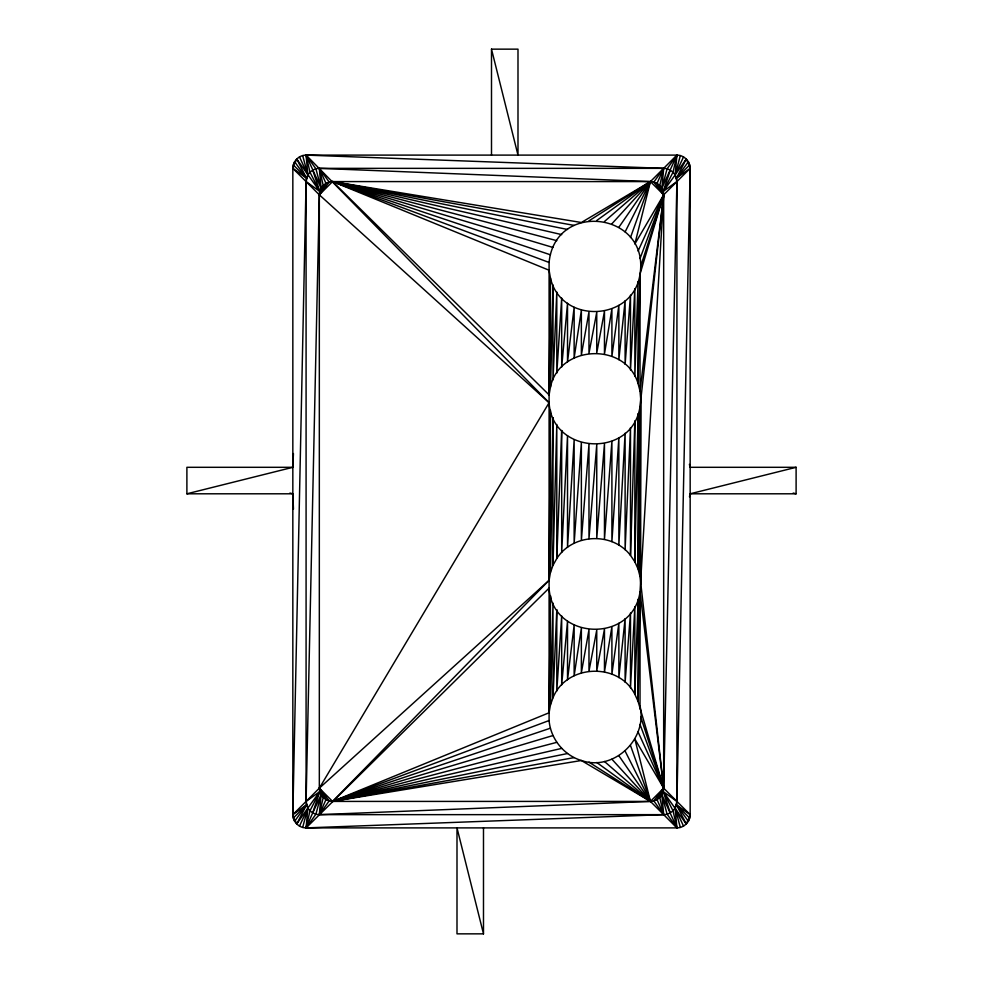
<?xml version="1.0" encoding="UTF-8"?>
<svg xmlns="http://www.w3.org/2000/svg" width="983" height="983" viewBox="0 0 983 983"><rect width="100%" height="100%" fill="white"/><g stroke="black" fill="none" stroke-linecap="round" stroke-linejoin="round"><path stroke-width="1.47" d="M292.836 168.351L306.536 178.156L294.617 161.728L292.836 168.351L319.328 194.831L549.092 402.686C552.09 455.117 632.585 458.533 640.019 406.544L640.019 576.456L638.065 568.924L640.019 406.544L663.672 194.831L661.903 188.208L663.672 168.351L306.082 155.105L549.092 402.686L319.328 788.169L319.782 791.598L309.964 810.778L306.082 827.895L549.092 588.104C552.09 640.535 632.585 643.951 640.019 591.963L663.672 788.169L653.855 800.961L663.672 814.649L659.79 797.532L663.672 788.169L676.918 181.585L675.137 174.974L676.918 155.105L650.427 181.585L634.858 243.981L663.672 194.831L690.164 168.351L676.464 178.156L688.383 161.728L690.164 168.351L676.918 801.415L675.137 808.026L676.918 827.895L650.427 801.415L581.371 760.51C563.824 755.202 550.591 738.811 549.092 720.539L549.092 262.461C555.088 200.139 649.923 212.291 640.019 274.11L640.019 391.037L640.683 398.791L640.019 576.456L663.672 788.169C663.722 795.259 657.516 801.452 650.427 801.415L319.328 814.649C312.238 814.698 306.045 808.493 306.082 801.415L306.082 181.585C306.045 174.507 312.238 168.302 319.328 168.351L663.672 168.351C670.762 168.302 676.955 174.507 676.918 181.585L676.918 801.415C676.955 808.493 670.762 814.698 663.672 814.649L306.082 827.895C298.992 827.944 292.799 821.739 292.836 814.649L292.836 168.351C292.799 161.261 298.992 155.056 306.082 155.105L676.918 155.105C684.008 155.056 690.201 161.261 690.164 168.351L690.164 814.649C690.201 821.739 684.008 827.944 676.918 827.895L306.082 827.895L307.863 808.026L306.082 801.415L319.328 194.831C319.278 187.741 325.484 181.548 332.573 181.585L650.427 181.585C657.516 181.548 663.722 187.741 663.672 194.831L663.672 788.169L661.903 794.792L663.672 814.649L319.328 814.649L321.097 794.792L319.328 788.169L319.328 194.831L321.097 188.208L319.328 168.351L650.427 181.585L663.672 194.831L640.019 591.963L638.065 701.37L663.672 788.169L690.164 814.649L688.383 821.272L676.464 804.844L690.164 814.649M630.496 237.53L650.427 181.585L581.371 222.49L332.573 181.585L549.092 394.896L550.406 277.906L549.092 270.239L332.573 181.585L319.328 194.831L323.21 185.468L319.328 168.351L329.145 182.039L319.328 194.831L325.951 183.366L319.328 168.351M306.082 801.415L319.782 791.598C321.33 797.238 326.712 801.378 332.573 801.415L549.092 712.761L550.406 595.772L550.48 598.807M553.085 420.749L552.999 417.689L550.406 572.647L549.092 580.314L332.573 801.415L319.328 788.169L292.836 814.649L294.617 821.272L306.536 804.844L292.836 814.649L306.082 181.585L307.863 174.974L306.082 155.105L315.899 168.793L321.097 188.208L306.082 155.105L309.964 172.222L319.782 191.402L306.082 181.585M640.019 274.11L638.065 383.505L640.019 391.037L663.672 194.831L659.79 185.468L663.672 168.351L653.855 182.039L663.672 194.831L640.019 274.11C633.421 321.76 561.023 324.832 550.406 277.906L550.406 387.228L549.092 394.896M552.999 285.254L550.406 387.228C559.192 344.566 625.692 341.74 638.065 383.505L638.065 281.63L634.858 376.415L634.858 288.732L630.496 369.977L630.496 295.17L625.114 364.349L625.114 300.786L618.86 359.729L618.86 305.418L611.905 356.227L611.905 308.92L604.471 353.941L604.471 311.193L596.755 352.958L596.755 312.189L588.977 353.29L588.977 311.857L581.371 354.924L581.371 310.223L574.146 357.824L574.146 307.323L567.523 361.904L567.523 303.231L561.686 367.052L561.686 298.095L556.796 373.098L556.796 292.037L552.999 379.893L552.999 285.254L553.134 288.277M552.95 562.239L552.999 565.311L556.796 424.484L556.796 558.516L552.999 565.311L550.406 572.647L550.406 410.353L549.092 580.314L319.328 788.169L323.21 797.532L319.328 814.649L329.145 800.961L319.328 788.169L325.951 799.634L319.328 814.649M292.836 467.306L186.893 467.306L186.893 493.798L292.836 467.306L293.425 453.532M549.092 720.539L332.573 801.415L581.371 760.51C613.97 771.766 647.944 738.835 639.97 705.855M549.092 712.761L550.406 705.094L552.999 603.107L552.999 697.746L550.406 705.094L550.406 595.772M676.918 155.105L661.903 188.208L667.101 168.793L676.918 155.105L673.036 172.222L663.218 191.402L676.918 181.585M689.464 496.784L690.164 493.798L796.107 467.306L796.107 493.798L690.164 493.798M302.653 827.453L307.863 808.026L319.782 791.598L312.705 812.88L306.082 827.895L315.899 814.207L321.097 794.792L312.705 812.88M680.347 155.547L675.137 174.974L663.218 191.402L670.295 170.12M640.683 266.356L663.672 194.831L657.049 183.366L663.672 168.351M640.019 258.603L663.672 194.831L638.065 251.07M295.06 162.994L296.719 158.976L319.782 191.402L312.705 170.12M676.918 801.415L663.218 791.598L686.281 824.024L687.94 820.006M299.459 826.125L307.863 808.026L296.719 824.024L295.06 820.006M683.541 156.875L675.137 174.974L686.281 158.976L687.94 162.994M625.114 231.914L650.427 181.585L588.977 220.843M296.719 824.024L306.536 804.844L293.29 818.077M686.281 158.976L676.464 178.156L689.71 164.923M618.86 227.282L650.427 181.585L596.755 220.511M611.905 223.78L650.427 181.585L604.471 221.507M640.683 716.644L663.672 788.169L650.427 801.415L332.573 801.415L550.406 728.206M574.146 757.61L332.573 801.415L552.999 735.542M567.523 753.531L332.573 801.415L556.796 742.337M332.573 801.415L561.686 748.395M491.5 49.15L517.992 49.15L517.992 155.105L491.5 49.15L491.5 155.105M796.107 467.306L690.164 467.306L689.39 464.345M186.893 493.798L292.836 493.798L293.45 509.12M483.489 933.85L456.997 933.85L456.997 827.895L483.489 933.85L483.489 827.895M549.092 262.461L332.573 181.585L574.146 225.39M550.406 254.794L332.573 181.585L567.523 229.469M552.999 247.458L332.573 181.585L561.686 234.605M793.17 493.061L796.107 493.798M289.899 493.061L292.836 493.798M332.573 181.585L556.796 240.663M588.977 762.157L650.427 801.415L634.858 739.019L663.672 788.169L657.049 799.634L663.672 814.649M596.755 762.489L650.427 801.415L630.496 745.47M604.471 761.493L650.427 801.415L625.114 751.086M293.29 164.923L306.536 178.156L296.719 158.976M689.71 818.077L676.464 804.844L686.281 824.024M611.905 759.22L650.427 801.415L618.86 755.718M676.918 827.895L667.101 814.207L661.903 794.792L676.918 827.895L673.036 810.778L663.218 791.598L670.295 812.88M683.541 826.125L675.137 808.026L680.347 827.453M299.459 156.875L307.863 174.974L302.653 155.547M638.065 731.93L663.672 788.169L640.019 724.397M640.683 398.791L640.683 584.209M640.019 591.963L640.019 708.89M552.999 417.689L552.999 565.311M638.065 414.076L634.858 561.834L638.065 568.924L638.065 414.076M634.858 421.166L630.496 555.383L634.858 561.834L634.858 421.166M638.065 599.495L634.858 694.268L638.065 701.37L638.065 599.495M561.686 430.542L556.796 558.516C572.671 533.413 612.544 531.729 630.496 555.383L630.496 427.617L625.114 549.767L625.114 433.233L618.86 545.147L618.86 437.853L611.905 541.633L611.905 441.367L604.471 539.36L604.471 443.64L596.755 538.377L596.755 444.623L588.977 538.696L588.977 444.304L581.371 540.343L581.371 442.657L574.146 543.243L574.146 439.757L567.523 547.322L567.523 435.678L561.686 552.458L561.686 430.542M556.796 609.902L552.999 697.746C566.454 664.152 618.59 661.94 634.858 694.268L634.858 606.585L630.496 687.83L630.496 613.023L625.114 682.214L625.114 618.651L618.86 677.582L618.86 623.271L611.905 674.08L611.905 626.773L604.471 671.807L604.471 629.059L596.755 670.811L596.755 630.042L588.977 671.143L588.977 629.71L581.371 672.777L581.371 628.076L574.146 675.677L574.146 625.176L567.523 679.769L567.523 621.096L561.686 684.905L561.686 615.948L556.796 690.963L556.796 609.902"/></g></svg>
